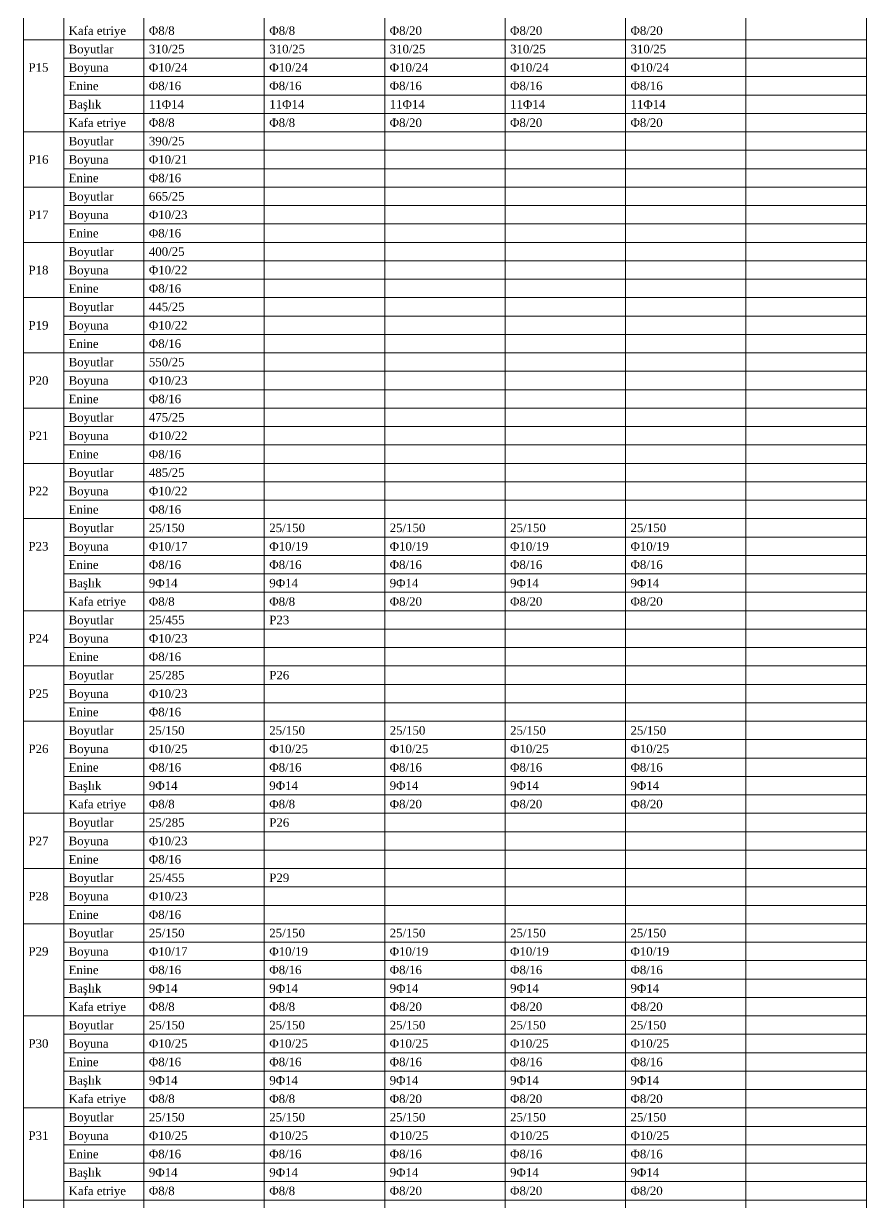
# Model space of a CAD drawing. Header units: millimetres. Extents: x 2232 to 85269, y -3593 to 5869.
# Drawn here: x 38117 to 38974, y 3471 to 4669 of the extents above; entities that cross this region are included whole.
import ezdxf

# ---------------------------------------------------------------- set-up
doc = ezdxf.new("R2010")
doc.units = ezdxf.units.MM
doc.layers.add('Donatı Metraj Tablosu', color=7, linetype='Continuous')
doc.layers.add('Standart', color=7, linetype='Continuous')
doc.styles.add('times new roman_1_18', font='times.ttf', dxfattribs={"height": 0.2})

# ---------------------------------------------------------------- blocks, each defined once
blk = doc.blocks.new('IDE999Entity7105')
at = {"layer": 'Donatı Metraj Tablosu', "color": 1, "linetype": 'Continuous', "lineweight": 5}
for points in [[(32590.5, 6002.8), (32590.5, 0)], [(32760.5, 6002.8), (32760.5, 0)], [(32930.5, 6002.8), (32930.5, 0)], [(33100.5, 6002.8), (33100.5, 0)], [(33270.5, 6002.8), (33270.5, 0)], [(33440.5, 6002.8), (33440.5, 0)], [(33610.5, 6002.8), (33610.5, 0)], [(33780.5, 6002.8), (33780.5, 0)], [(32647.2, 5954), (32647.2, 0)], [(32590.5, 4498), (33780.5, 4498)], [(32647.2, 4472), (33780.5, 4472)], [(32647.2, 4446), (33780.5, 4446)], [(32647.2, 4420), (33780.5, 4420)], [(32647.2, 4394), (33780.5, 4394)], [(32590.5, 4368), (33780.5, 4368)], [(32647.2, 4342), (33780.5, 4342)], [(32647.2, 4316), (33780.5, 4316)], [(32590.5, 4290), (33780.5, 4290)], [(32647.2, 4264), (33780.5, 4264)], [(32647.2, 4238), (33780.5, 4238)], [(32590.5, 4212), (33780.5, 4212)], [(32647.2, 4186), (33780.5, 4186)], [(32647.2, 4160), (33780.5, 4160)], [(32590.5, 4134), (33780.5, 4134)], [(32647.2, 4108), (33780.5, 4108)], [(32647.2, 4082), (33780.5, 4082)], [(32590.5, 4056), (33780.5, 4056)], [(32647.2, 4030), (33780.5, 4030)], [(32647.2, 4004), (33780.5, 4004)], [(32590.5, 3978), (33780.5, 3978)], [(32647.2, 3952), (33780.5, 3952)], [(32647.2, 3926), (33780.5, 3926)], [(32590.5, 3900), (33780.5, 3900)], [(32647.2, 3874), (33780.5, 3874)], [(32647.2, 3848), (33780.5, 3848)], [(32590.5, 3822), (33780.5, 3822)], [(32647.2, 3796), (33780.5, 3796)], [(32647.2, 3770), (33780.5, 3770)], [(32647.2, 3744), (33780.5, 3744)], [(32647.2, 3718), (33780.5, 3718)], [(32590.5, 3692), (33780.5, 3692)], [(32647.2, 3666), (33780.5, 3666)], [(32647.2, 3640), (33780.5, 3640)], [(32590.5, 3614), (33780.5, 3614)], [(32647.2, 3588), (33780.5, 3588)], [(32647.2, 3562), (33780.5, 3562)], [(32590.5, 3536), (33780.5, 3536)], [(32647.2, 3510), (33780.5, 3510)], [(32647.2, 3484), (33780.5, 3484)], [(32647.2, 3458), (33780.5, 3458)], [(32647.2, 3432), (33780.5, 3432)], [(32590.5, 3406), (33780.5, 3406)], [(32647.2, 3380), (33780.5, 3380)], [(32647.2, 3354), (33780.5, 3354)], [(32590.5, 3328), (33780.5, 3328)], [(32647.2, 3302), (33780.5, 3302)], [(32647.2, 3276), (33780.5, 3276)], [(32590.5, 3250), (33780.5, 3250)], [(32647.2, 3224), (33780.5, 3224)], [(32647.2, 3198), (33780.5, 3198)], [(32647.2, 3172), (33780.5, 3172)], [(32647.2, 3146), (33780.5, 3146)], [(32590.5, 3120), (33780.5, 3120)], [(32647.2, 3094), (33780.5, 3094)], [(32647.2, 3068), (33780.5, 3068)], [(32647.2, 3042), (33780.5, 3042)], [(32647.2, 3016), (33780.5, 3016)], [(32590.5, 2990), (33780.5, 2990)], [(32647.2, 2964), (33780.5, 2964)], [(32647.2, 2938), (33780.5, 2938)], [(32647.2, 2912), (33780.5, 2912)], [(32647.2, 2886), (33780.5, 2886)], [(32590.5, 2860), (33780.5, 2860)]]:
    blk.add_lwpolyline(points, dxfattribs=at)
at = {"layer": 'Donatı Metraj Tablosu', "color": 1, "linetype": 'Continuous', "lineweight": 5, "style": 'times new roman_1_18'}
for s, p in [('Kafa etriye', (32654.2, 4505)), ('Φ8/8', (32767.5, 4505)), ('Φ8/8', (32937.5, 4505)), ('Φ8/20', (33107.5, 4505)), ('Φ8/20', (33277.5, 4505)), ('Φ8/20', (33447.5, 4505)), ('Boyutlar', (32654.2, 4479)), ('310/25', (32767.5, 4479)), ('310/25', (32937.5, 4479)), ('310/25', (33107.5, 4479)), ('310/25', (33277.5, 4479)), ('310/25', (33447.5, 4479)), ('P15', (32597.5, 4453)), ('P15', (32597.5, 4453)), ('P15', (32597.5, 4453)), ('P15', (32597.5, 4453)), ('P15', (32597.5, 4453)), ('P15', (32597.5, 4453)), ('Boyuna', (32654.2, 4453)), ('Φ10/24', (32767.5, 4453)), ('Φ10/24', (32937.5, 4453)), ('Φ10/24', (33107.5, 4453)), ('Φ10/24', (33277.5, 4453)), ('Φ10/24', (33447.5, 4453)), ('Enine', (32654.2, 4427)), ('Φ8/16', (32767.5, 4427)), ('Φ8/16', (32937.5, 4427)), ('Φ8/16', (33107.5, 4427)), ('Φ8/16', (33277.5, 4427)), ('Φ8/16', (33447.5, 4427)), ('Başlık', (32654.2, 4401)), ('11Φ14', (32767.5, 4401)), ('11Φ14', (32937.5, 4401)), ('11Φ14', (33107.5, 4401)), ('11Φ14', (33277.5, 4401)), ('11Φ14', (33447.5, 4401)), ('Kafa etriye', (32654.2, 4375)), ('Φ8/8', (32767.5, 4375)), ('Φ8/8', (32937.5, 4375)), ('Φ8/20', (33107.5, 4375)), ('Φ8/20', (33277.5, 4375)), ('Φ8/20', (33447.5, 4375)), ('Boyutlar', (32654.2, 4349)), ('390/25', (32767.5, 4349)), ('P16', (32597.5, 4323)), ('P16', (32597.5, 4323)), ('P16', (32597.5, 4323)), ('P16', (32597.5, 4323)), ('P16', (32597.5, 4323)), ('P16', (32597.5, 4323)), ('Boyuna', (32654.2, 4323)), ('Φ10/21', (32767.5, 4323)), ('Enine', (32654.2, 4297)), ('Φ8/16', (32767.5, 4297)), ('Boyutlar', (32654.2, 4271)), ('665/25', (32767.5, 4271)), ('P17', (32597.5, 4245)), ('P17', (32597.5, 4245)), ('P17', (32597.5, 4245)), ('P17', (32597.5, 4245)), ('P17', (32597.5, 4245)), ('P17', (32597.5, 4245)), ('Boyuna', (32654.2, 4245)), ('Φ10/23', (32767.5, 4245)), ('Enine', (32654.2, 4219)), ('Φ8/16', (32767.5, 4219)), ('Boyutlar', (32654.2, 4193)), ('400/25', (32767.5, 4193)), ('P18', (32597.5, 4167)), ('P18', (32597.5, 4167)), ('P18', (32597.5, 4167)), ('P18', (32597.5, 4167)), ('P18', (32597.5, 4167)), ('P18', (32597.5, 4167)), ('Boyuna', (32654.2, 4167)), ('Φ10/22', (32767.5, 4167)), ('Enine', (32654.2, 4141)), ('Φ8/16', (32767.5, 4141)), ('Boyutlar', (32654.2, 4115)), ('445/25', (32767.5, 4115)), ('P19', (32597.5, 4089)), ('P19', (32597.5, 4089)), ('P19', (32597.5, 4089)), ('P19', (32597.5, 4089)), ('P19', (32597.5, 4089)), ('P19', (32597.5, 4089)), ('Boyuna', (32654.2, 4089)), ('Φ10/22', (32767.5, 4089)), ('Enine', (32654.2, 4063)), ('Φ8/16', (32767.5, 4063)), ('Boyutlar', (32654.2, 4037)), ('550/25', (32767.5, 4037)), ('P20', (32597.5, 4011)), ('P20', (32597.5, 4011)), ('P20', (32597.5, 4011)), ('P20', (32597.5, 4011)), ('P20', (32597.5, 4011)), ('P20', (32597.5, 4011)), ('Boyuna', (32654.2, 4011)), ('Φ10/23', (32767.5, 4011)), ('Enine', (32654.2, 3985)), ('Φ8/16', (32767.5, 3985)), ('Boyutlar', (32654.2, 3959)), ('475/25', (32767.5, 3959)), ('P21', (32597.5, 3933)), ('P21', (32597.5, 3933)), ('P21', (32597.5, 3933)), ('P21', (32597.5, 3933)), ('P21', (32597.5, 3933)), ('P21', (32597.5, 3933)), ('Boyuna', (32654.2, 3933)), ('Φ10/22', (32767.5, 3933)), ('Enine', (32654.2, 3907)), ('Φ8/16', (32767.5, 3907)), ('Boyutlar', (32654.2, 3881)), ('485/25', (32767.5, 3881)), ('P22', (32597.5, 3855)), ('P22', (32597.5, 3855)), ('P22', (32597.5, 3855)), ('P22', (32597.5, 3855)), ('P22', (32597.5, 3855)), ('P22', (32597.5, 3855)), ('Boyuna', (32654.2, 3855)), ('Φ10/22', (32767.5, 3855)), ('Enine', (32654.2, 3829)), ('Φ8/16', (32767.5, 3829)), ('Boyutlar', (32654.2, 3803)), ('25/150', (32767.5, 3803)), ('25/150', (32937.5, 3803)), ('25/150', (33107.5, 3803)), ('25/150', (33277.5, 3803)), ('25/150', (33447.5, 3803)), ('P23', (32597.5, 3777)), ('P23', (32597.5, 3777)), ('P23', (32597.5, 3777)), ('P23', (32597.5, 3777)), ('P23', (32597.5, 3777)), ('P23', (32597.5, 3777)), ('Boyuna', (32654.2, 3777)), ('Φ10/17', (32767.5, 3777)), ('Φ10/19', (32937.5, 3777)), ('Φ10/19', (33107.5, 3777)), ('Φ10/19', (33277.5, 3777)), ('Φ10/19', (33447.5, 3777)), ('Enine', (32654.2, 3751)), ('Φ8/16', (32767.5, 3751)), ('Φ8/16', (32937.5, 3751)), ('Φ8/16', (33107.5, 3751)), ('Φ8/16', (33277.5, 3751)), ('Φ8/16', (33447.5, 3751)), ('Başlık', (32654.2, 3725)), ('9Φ14', (32767.5, 3725)), ('9Φ14', (32937.5, 3725)), ('9Φ14', (33107.5, 3725)), ('9Φ14', (33277.5, 3725)), ('9Φ14', (33447.5, 3725)), ('Kafa etriye', (32654.2, 3699)), ('Φ8/8', (32767.5, 3699)), ('Φ8/8', (32937.5, 3699)), ('Φ8/20', (33107.5, 3699)), ('Φ8/20', (33277.5, 3699)), ('Φ8/20', (33447.5, 3699)), ('Boyutlar', (32654.2, 3673)), ('25/455', (32767.5, 3673)), ('P23', (32937.5, 3673)), ('P24', (32597.5, 3647)), ('P24', (32597.5, 3647)), ('P24', (32597.5, 3647)), ('P24', (32597.5, 3647)), ('P24', (32597.5, 3647)), ('P24', (32597.5, 3647)), ('Boyuna', (32654.2, 3647)), ('Φ10/23', (32767.5, 3647)), ('Enine', (32654.2, 3621)), ('Φ8/16', (32767.5, 3621)), ('Boyutlar', (32654.2, 3595)), ('25/285', (32767.5, 3595)), ('P26', (32937.5, 3595)), ('P25', (32597.5, 3569)), ('P25', (32597.5, 3569)), ('P25', (32597.5, 3569)), ('P25', (32597.5, 3569)), ('P25', (32597.5, 3569)), ('P25', (32597.5, 3569)), ('Boyuna', (32654.2, 3569)), ('Φ10/23', (32767.5, 3569)), ('Enine', (32654.2, 3543)), ('Φ8/16', (32767.5, 3543)), ('Boyutlar', (32654.2, 3517)), ('25/150', (32767.5, 3517)), ('25/150', (32937.5, 3517)), ('25/150', (33107.5, 3517)), ('25/150', (33277.5, 3517)), ('25/150', (33447.5, 3517)), ('P26', (32597.5, 3491)), ('P26', (32597.5, 3491)), ('P26', (32597.5, 3491)), ('P26', (32597.5, 3491)), ('P26', (32597.5, 3491)), ('P26', (32597.5, 3491)), ('Boyuna', (32654.2, 3491)), ('Φ10/25', (32767.5, 3491)), ('Φ10/25', (32937.5, 3491)), ('Φ10/25', (33107.5, 3491)), ('Φ10/25', (33277.5, 3491)), ('Φ10/25', (33447.5, 3491)), ('Enine', (32654.2, 3465)), ('Φ8/16', (32767.5, 3465)), ('Φ8/16', (32937.5, 3465)), ('Φ8/16', (33107.5, 3465)), ('Φ8/16', (33277.5, 3465)), ('Φ8/16', (33447.5, 3465)), ('Başlık', (32654.2, 3439)), ('9Φ14', (32767.5, 3439)), ('9Φ14', (32937.5, 3439)), ('9Φ14', (33107.5, 3439)), ('9Φ14', (33277.5, 3439)), ('9Φ14', (33447.5, 3439)), ('Kafa etriye', (32654.2, 3413)), ('Φ8/8', (32767.5, 3413)), ('Φ8/8', (32937.5, 3413)), ('Φ8/20', (33107.5, 3413)), ('Φ8/20', (33277.5, 3413)), ('Φ8/20', (33447.5, 3413)), ('Boyutlar', (32654.2, 3387)), ('25/285', (32767.5, 3387)), ('P26', (32937.5, 3387)), ('P27', (32597.5, 3361)), ('P27', (32597.5, 3361)), ('P27', (32597.5, 3361)), ('P27', (32597.5, 3361)), ('P27', (32597.5, 3361)), ('P27', (32597.5, 3361)), ('Boyuna', (32654.2, 3361)), ('Φ10/23', (32767.5, 3361)), ('Enine', (32654.2, 3335)), ('Φ8/16', (32767.5, 3335)), ('Boyutlar', (32654.2, 3309)), ('25/455', (32767.5, 3309)), ('P29', (32937.5, 3309)), ('P28', (32597.5, 3283)), ('P28', (32597.5, 3283)), ('P28', (32597.5, 3283)), ('P28', (32597.5, 3283)), ('P28', (32597.5, 3283)), ('P28', (32597.5, 3283)), ('Boyuna', (32654.2, 3283)), ('Φ10/23', (32767.5, 3283)), ('Enine', (32654.2, 3257)), ('Φ8/16', (32767.5, 3257)), ('Boyutlar', (32654.2, 3231)), ('25/150', (32767.5, 3231)), ('25/150', (32937.5, 3231)), ('25/150', (33107.5, 3231)), ('25/150', (33277.5, 3231)), ('25/150', (33447.5, 3231)), ('P29', (32597.5, 3205)), ('P29', (32597.5, 3205)), ('P29', (32597.5, 3205)), ('P29', (32597.5, 3205)), ('P29', (32597.5, 3205)), ('P29', (32597.5, 3205)), ('Boyuna', (32654.2, 3205)), ('Φ10/17', (32767.5, 3205)), ('Φ10/19', (32937.5, 3205)), ('Φ10/19', (33107.5, 3205)), ('Φ10/19', (33277.5, 3205)), ('Φ10/19', (33447.5, 3205)), ('Enine', (32654.2, 3179)), ('Φ8/16', (32767.5, 3179)), ('Φ8/16', (32937.5, 3179)), ('Φ8/16', (33107.5, 3179)), ('Φ8/16', (33277.5, 3179)), ('Φ8/16', (33447.5, 3179)), ('Başlık', (32654.2, 3153)), ('9Φ14', (32767.5, 3153)), ('9Φ14', (32937.5, 3153)), ('9Φ14', (33107.5, 3153)), ('9Φ14', (33277.5, 3153)), ('9Φ14', (33447.5, 3153)), ('Kafa etriye', (32654.2, 3127)), ('Φ8/8', (32767.5, 3127)), ('Φ8/8', (32937.5, 3127)), ('Φ8/20', (33107.5, 3127)), ('Φ8/20', (33277.5, 3127)), ('Φ8/20', (33447.5, 3127)), ('Boyutlar', (32654.2, 3101)), ('25/150', (32767.5, 3101)), ('25/150', (32937.5, 3101)), ('25/150', (33107.5, 3101)), ('25/150', (33277.5, 3101)), ('25/150', (33447.5, 3101)), ('P30', (32597.5, 3075)), ('P30', (32597.5, 3075)), ('P30', (32597.5, 3075)), ('P30', (32597.5, 3075)), ('P30', (32597.5, 3075)), ('P30', (32597.5, 3075)), ('Boyuna', (32654.2, 3075)), ('Φ10/25', (32767.5, 3075)), ('Φ10/25', (32937.5, 3075)), ('Φ10/25', (33107.5, 3075)), ('Φ10/25', (33277.5, 3075)), ('Φ10/25', (33447.5, 3075)), ('Enine', (32654.2, 3049)), ('Φ8/16', (32767.5, 3049)), ('Φ8/16', (32937.5, 3049)), ('Φ8/16', (33107.5, 3049)), ('Φ8/16', (33277.5, 3049)), ('Φ8/16', (33447.5, 3049)), ('Başlık', (32654.2, 3023)), ('9Φ14', (32767.5, 3023)), ('9Φ14', (32937.5, 3023)), ('9Φ14', (33107.5, 3023)), ('9Φ14', (33277.5, 3023)), ('9Φ14', (33447.5, 3023)), ('Kafa etriye', (32654.2, 2997)), ('Φ8/8', (32767.5, 2997)), ('Φ8/8', (32937.5, 2997)), ('Φ8/20', (33107.5, 2997)), ('Φ8/20', (33277.5, 2997)), ('Φ8/20', (33447.5, 2997)), ('Boyutlar', (32654.2, 2971)), ('25/150', (32767.5, 2971)), ('25/150', (32937.5, 2971)), ('25/150', (33107.5, 2971)), ('25/150', (33277.5, 2971)), ('25/150', (33447.5, 2971)), ('P31', (32597.5, 2945)), ('P31', (32597.5, 2945)), ('P31', (32597.5, 2945)), ('P31', (32597.5, 2945)), ('P31', (32597.5, 2945)), ('P31', (32597.5, 2945)), ('Boyuna', (32654.2, 2945)), ('Φ10/25', (32767.5, 2945)), ('Φ10/25', (32937.5, 2945)), ('Φ10/25', (33107.5, 2945)), ('Φ10/25', (33277.5, 2945)), ('Φ10/25', (33447.5, 2945)), ('Enine', (32654.2, 2919)), ('Φ8/16', (32767.5, 2919)), ('Φ8/16', (32937.5, 2919)), ('Φ8/16', (33107.5, 2919)), ('Φ8/16', (33277.5, 2919)), ('Φ8/16', (33447.5, 2919)), ('Başlık', (32654.2, 2893)), ('9Φ14', (32767.5, 2893)), ('9Φ14', (32937.5, 2893)), ('9Φ14', (33107.5, 2893)), ('9Φ14', (33277.5, 2893)), ('9Φ14', (33447.5, 2893)), ('Kafa etriye', (32654.2, 2867)), ('Φ8/8', (32767.5, 2867)), ('Φ8/8', (32937.5, 2867)), ('Φ8/20', (33107.5, 2867)), ('Φ8/20', (33277.5, 2867)), ('Φ8/20', (33447.5, 2867))]:
    blk.add_text(s, height=12, dxfattribs=at).set_placement(p)

msp = doc.modelspace()

# ---------------------------------------------------------------- block references
at = {"layer": 'Standart', "xscale": 0.7200000000000001, "yscale": 0.7200000000000001, "zscale": 0.7200000000000001}
msp.add_blockref('IDE999Entity7105', (14651.7, 1414.4), dxfattribs=at)

doc.saveas('drawing.dxf')
